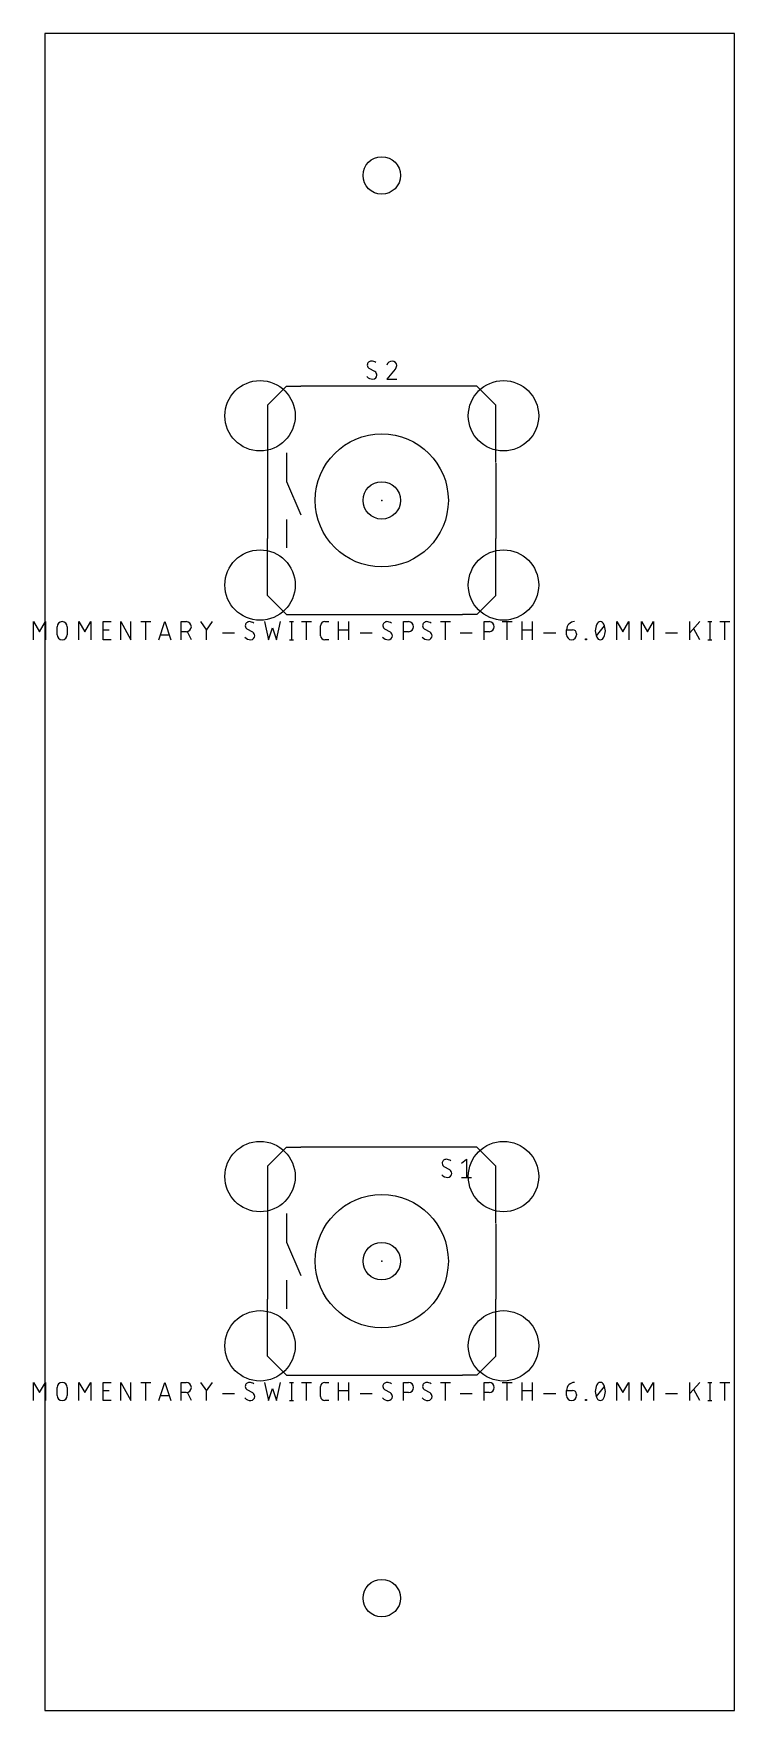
# Model space of a CAD drawing. Extents: x -0.3 to 18.4, y 0 to 44.8.
import ezdxf

# ---------------------------------------------------------------- set-up
doc = ezdxf.new("R2010")
doc.units = 0
for name, color, linetype in [('17', 110, 'CONTINUOUS'), ('20', 31, 'CONTINUOUS'), ('21', 253, 'CONTINUOUS'), ('23', 53, 'CONTINUOUS'), ('25', 253, 'CONTINUOUS'), ('27', 253, 'CONTINUOUS'), ('51', 253, 'CONTINUOUS')]:
    doc.layers.add(name, color=color, linetype=linetype)

# ---------------------------------------------------------------- blocks, each defined once
blk = doc.blocks.new('ROUNDP')
blk.add_circle((0, 0), 0.5)

msp = doc.modelspace()

# ---------------------------------------------------------------- linework, layer by layer
at = {"layer": '20'}
for p, q in [((18.42, 44.79), (0, 44.79)), ((0, 44.79), (0, 0)), ((18.42, 0), (18.42, 44.79)), ((0, 0), (18.42, 0))]:
    msp.add_line(p, q, dxfattribs=at)
for centre in [(9, 41), (9, 32.32), (9, 12), (9, 3)]:
    msp.add_circle(centre, 0.5, dxfattribs=at)
at = {"layer": '21'}
for p, q in [((11.159, 35.368), (6.841, 35.368)), ((5.952, 33.348), (5.952, 31.304)), ((12.048, 33.318), (12.048, 31.304)), ((6.841, 29.272), (11.159, 29.272)), ((11.159, 15.048), (6.841, 15.048)), ((5.952, 13.028), (5.952, 10.984)), ((12.048, 12.998), (12.048, 10.984)), ((6.841, 8.952), (11.159, 8.952))]:
    msp.add_line(p, q, dxfattribs=at)
for centre in [(9, 32.32), (9, 12)]:
    msp.add_circle(centre, 1.778, dxfattribs=at)
at = {"layer": '23'}
for p in [(9, 32.32), (9, 12)]:
    msp.add_point(p, dxfattribs=at)
at = {"layer": '25'}
for p, q in [((8.8153, 35.7596), (8.6678, 35.84)), ((9.359, 35.8266), (9.1311, 35.5585)), ((9.1311, 35.5585), (9.3992, 35.5585)), ((10.8153, 14.4396), (10.6678, 14.52)), ((11.1311, 14.6139), (11.2652, 14.7211)), ((11.2652, 14.7211), (11.2652, 14.2385)), ((11.1311, 14.2385), (11.3992, 14.2385))]:
    msp.add_line(p, q, dxfattribs=at)
for centre, radius, start, end in [((8.7214, 35.9339), 0.1072, 89.9983, 180), ((8.7231, 35.9339), 0.1089, 179.9994, 239.4907), ((8.7214, 35.84), 0.2011, 53.1301, 89.9982), ((9.2786, 35.8861), 0.155, 90.0003, 162.0552), ((9.2786, 35.9204), 0.1207, 0, 90), ((9.2696, 35.9204), 0.1296, 313.6035, 359.9998), ((8.7616, 35.7851), 0.2266, 224.7621, 269.9996), ((8.7616, 35.6657), 0.1072, 270, 0), ((8.76, 35.6657), 0.1089, 0.0002, 59.49), ((10.7214, 14.6139), 0.1072, 89.9983, 180), ((10.7231, 14.6139), 0.1089, 179.9994, 239.4907), ((10.7214, 14.52), 0.2011, 53.1301, 89.9982), ((10.7616, 14.3457), 0.1072, 270, 0), ((10.76, 14.3457), 0.1089, 0.0002, 59.49), ((10.7616, 14.4651), 0.2266, 224.7621, 269.9996)]:
    msp.add_arc(centre, radius, start, end, dxfattribs=at)
at = {"layer": '27'}
for p, q in [((-0.3006, 28.5989), (-0.3006, 29.0815)), ((-0.3006, 29.0815), (-0.1397, 28.8134)), ((-0.1397, 28.8134), (0.0212, 29.0815)), ((0.0212, 29.0815), (0.0212, 28.5989)), ((0.3298, 28.733), (0.3298, 28.9474)), ((0.5979, 28.9474), (0.5979, 28.733)), ((0.9065, 28.5989), (0.9065, 29.0815)), ((0.9065, 29.0815), (1.0673, 28.8134)), ((1.0673, 28.8134), (1.2282, 29.0815)), ((1.2282, 29.0815), (1.2282, 28.5989)), ((1.557, 28.5989), (1.557, 29.0815)), ((1.557, 29.0815), (1.7715, 29.0815)), ((1.557, 28.867), (1.7179, 28.867)), ((2.0305, 28.5989), (2.0305, 29.0815)), ((2.0305, 29.0815), (2.2986, 28.5989)), ((2.2986, 28.5989), (2.2986, 29.0815)), ((2.5609, 29.0815), (2.829, 29.0815)), ((2.6949, 28.5989), (2.6949, 29.0815)), ((3.0461, 28.5989), (3.207, 29.0815)), ((3.3277, 28.7196), (3.0863, 28.7196)), ((3.207, 29.0815), (3.3679, 28.5989)), ((3.6462, 28.5989), (3.6462, 29.0815)), ((3.6462, 29.0815), (3.7803, 29.0815)), ((3.7803, 28.8134), (3.6462, 28.8134)), ((3.9144, 28.5989), (3.8071, 28.8134)), ((4.1617, 29.0815), (4.3226, 28.8536)), ((4.3226, 28.8536), (4.4834, 29.0815)), ((4.3226, 28.5989), (4.3226, 28.8536)), ((4.7469, 28.7866), (5.0686, 28.7866)), ((5.5551, 28.8), (5.4077, 28.8804)), ((5.8637, 29.0815), (5.971, 28.5989)), ((5.971, 28.5989), (6.0782, 28.9206)), ((6.0782, 28.9206), (6.1854, 28.5989)), ((6.1854, 28.5989), (6.2927, 29.0815)), ((6.5366, 29.0815), (6.6439, 29.0815)), ((6.5903, 29.0815), (6.5903, 28.5989)), ((6.8585, 29.0815), (7.1267, 29.0815)), ((6.9926, 28.5989), (6.9926, 29.0815)), ((7.3677, 28.7061), (7.3677, 28.9743)), ((7.475, 29.0815), (7.5822, 29.0815)), ((7.8461, 28.5989), (7.8461, 29.0815)), ((7.8461, 28.867), (8.1142, 28.867)), ((8.1142, 29.0815), (8.1142, 28.5989)), ((8.4228, 28.7866), (8.7445, 28.7866)), ((9.231, 28.8), (9.0835, 28.8804)), ((9.5798, 28.5989), (9.5798, 29.0815)), ((9.5798, 29.0815), (9.7139, 29.0815)), ((9.7139, 28.8134), (9.5798, 28.8134)), ((10.2917, 28.8), (10.1442, 28.8804)), ((10.571, 29.0815), (10.8391, 29.0815)), ((10.705, 28.5989), (10.705, 29.0815)), ((11.0928, 28.7866), (11.4145, 28.7866)), ((11.7378, 28.5989), (11.7378, 29.0815)), ((11.7378, 29.0815), (11.8718, 29.0815)), ((11.8718, 28.8134), (11.7378, 28.8134)), ((12.2169, 29.0815), (12.485, 29.0815)), ((12.3509, 28.5989), (12.3509, 29.0815)), ((12.7472, 28.5989), (12.7472, 29.0815)), ((12.7472, 28.867), (13.0153, 28.867)), ((13.0153, 29.0815), (13.0153, 28.5989)), ((13.3239, 28.7866), (13.6457, 28.7866)), ((13.936, 28.867), (14.0968, 28.867)), ((13.936, 28.733), (13.936, 28.867)), ((14.2041, 28.7598), (14.2041, 28.733)), ((14.7309, 28.7061), (14.9453, 28.9743)), ((15.2807, 28.5989), (15.2807, 29.0815)), ((15.2807, 29.0815), (15.4416, 28.8134)), ((15.4416, 28.8134), (15.6025, 29.0815)), ((15.6025, 29.0815), (15.6025, 28.5989)), ((15.9391, 28.5989), (15.9391, 29.0815)), ((15.9391, 29.0815), (16.1, 28.8134)), ((16.1, 28.8134), (16.2608, 29.0815)), ((16.2608, 29.0815), (16.2608, 28.5989)), ((16.5792, 28.7866), (16.9009, 28.7866)), ((17.2241, 28.5989), (17.2241, 29.0815)), ((17.4922, 29.0815), (17.2241, 28.7866)), ((17.4922, 28.5989), (17.3314, 28.8938)), ((17.7105, 29.0815), (17.8178, 29.0815)), ((17.7642, 29.0815), (17.7642, 28.5989)), ((18.0324, 29.0815), (18.3006, 29.0815)), ((18.1665, 28.5989), (18.1665, 29.0815)), ((1.7715, 28.5989), (1.557, 28.5989)), ((6.5366, 28.5989), (6.6439, 28.5989)), ((7.5822, 28.5989), (7.475, 28.5989)), ((14.4406, 28.5989), (14.4406, 28.6257)), ((14.4406, 28.6257), (14.4675, 28.6257)), ((14.4675, 28.5989), (14.4406, 28.5989)), ((14.4675, 28.6257), (14.4675, 28.5989)), ((17.7105, 28.5989), (17.8178, 28.5989)), ((-0.3006, 8.2789), (-0.3006, 8.7615)), ((-0.3006, 8.7615), (-0.1397, 8.4934)), ((-0.1397, 8.4934), (0.0212, 8.7615)), ((0.0212, 8.7615), (0.0212, 8.2789)), ((0.3298, 8.413), (0.3298, 8.6274)), ((0.5979, 8.6274), (0.5979, 8.413)), ((0.9065, 8.2789), (0.9065, 8.7615)), ((0.9065, 8.7615), (1.0673, 8.4934)), ((1.0673, 8.4934), (1.2282, 8.7615)), ((1.2282, 8.7615), (1.2282, 8.2789)), ((1.557, 8.2789), (1.557, 8.7615)), ((1.557, 8.7615), (1.7715, 8.7615)), ((1.557, 8.547), (1.7179, 8.547)), ((2.0305, 8.2789), (2.0305, 8.7615)), ((2.0305, 8.7615), (2.2986, 8.2789)), ((2.2986, 8.2789), (2.2986, 8.7615)), ((2.5609, 8.7615), (2.829, 8.7615)), ((2.6949, 8.2789), (2.6949, 8.7615)), ((3.0461, 8.2789), (3.207, 8.7615)), ((3.207, 8.7615), (3.3679, 8.2789)), ((3.6462, 8.2789), (3.6462, 8.7615)), ((3.6462, 8.7615), (3.7803, 8.7615)), ((4.1617, 8.7615), (4.3226, 8.5336)), ((4.3226, 8.5336), (4.4834, 8.7615)), ((4.3226, 8.2789), (4.3226, 8.5336)), ((5.5551, 8.48), (5.4077, 8.5604)), ((5.8637, 8.7615), (5.971, 8.2789)), ((5.971, 8.2789), (6.0782, 8.6006)), ((6.0782, 8.6006), (6.1854, 8.2789)), ((6.1854, 8.2789), (6.2927, 8.7615)), ((6.5366, 8.7615), (6.6439, 8.7615)), ((6.5903, 8.7615), (6.5903, 8.2789)), ((6.8585, 8.7615), (7.1267, 8.7615)), ((6.9926, 8.2789), (6.9926, 8.7615)), ((7.3677, 8.3861), (7.3677, 8.6543)), ((7.475, 8.7615), (7.5822, 8.7615)), ((7.8461, 8.2789), (7.8461, 8.7615)), ((7.8461, 8.547), (8.1142, 8.547)), ((8.1142, 8.7615), (8.1142, 8.2789)), ((9.231, 8.48), (9.0835, 8.5604)), ((9.5798, 8.2789), (9.5798, 8.7615)), ((9.5798, 8.7615), (9.7139, 8.7615)), ((10.2917, 8.48), (10.1442, 8.5604)), ((10.571, 8.7615), (10.8391, 8.7615)), ((10.705, 8.2789), (10.705, 8.7615)), ((11.7378, 8.2789), (11.7378, 8.7615)), ((11.7378, 8.7615), (11.8718, 8.7615)), ((12.2169, 8.7615), (12.485, 8.7615)), ((12.3509, 8.2789), (12.3509, 8.7615)), ((12.7472, 8.2789), (12.7472, 8.7615)), ((12.7472, 8.547), (13.0153, 8.547)), ((13.0153, 8.7615), (13.0153, 8.2789)), ((13.936, 8.547), (14.0968, 8.547)), ((13.936, 8.413), (13.936, 8.547)), ((14.7309, 8.3861), (14.9453, 8.6543)), ((15.2807, 8.2789), (15.2807, 8.7615)), ((15.2807, 8.7615), (15.4416, 8.4934)), ((15.4416, 8.4934), (15.6025, 8.7615)), ((15.6025, 8.7615), (15.6025, 8.2789)), ((15.9391, 8.2789), (15.9391, 8.7615)), ((15.9391, 8.7615), (16.1, 8.4934)), ((16.1, 8.4934), (16.2608, 8.7615)), ((16.2608, 8.7615), (16.2608, 8.2789)), ((17.2241, 8.2789), (17.2241, 8.7615)), ((17.4922, 8.7615), (17.2241, 8.4666)), ((17.4922, 8.2789), (17.3314, 8.5738)), ((17.7105, 8.7615), (17.8178, 8.7615)), ((17.7642, 8.7615), (17.7642, 8.2789)), ((18.0324, 8.7615), (18.3006, 8.7615)), ((18.1665, 8.2789), (18.1665, 8.7615)), ((1.7715, 8.2789), (1.557, 8.2789)), ((3.3277, 8.3995), (3.0863, 8.3995)), ((3.7803, 8.4934), (3.6462, 8.4934)), ((3.9144, 8.2789), (3.8071, 8.4934)), ((4.7469, 8.4666), (5.0686, 8.4666)), ((6.5366, 8.2789), (6.6439, 8.2789)), ((7.5822, 8.2789), (7.475, 8.2789)), ((8.4228, 8.4666), (8.7445, 8.4666)), ((9.7139, 8.4934), (9.5798, 8.4934)), ((11.0928, 8.4666), (11.4145, 8.4666)), ((11.8718, 8.4934), (11.7378, 8.4934)), ((13.3239, 8.4666), (13.6457, 8.4666)), ((14.2041, 8.4398), (14.2041, 8.413)), ((14.4406, 8.2789), (14.4406, 8.3057)), ((14.4406, 8.3057), (14.4675, 8.3057)), ((14.4675, 8.2789), (14.4406, 8.2789)), ((14.4675, 8.3057), (14.4675, 8.2789)), ((16.5792, 8.4666), (16.9009, 8.4666)), ((17.7105, 8.2789), (17.8178, 8.2789))]:
    msp.add_line(p, q, dxfattribs=at)
for centre, radius, start, end in [((0.4638, 28.9474), 0.1341, 0, 180), ((0.4638, 28.733), 0.1341, 180, 0), ((3.7803, 28.9474), 0.1341, 270, 90), ((5.5015, 28.8255), 0.2266, 224.7621, 269.9996), ((5.4613, 28.9743), 0.1072, 89.9983, 180), ((5.463, 28.9743), 0.1089, 179.9994, 239.4907), ((5.4613, 28.8804), 0.2011, 53.1301, 89.9982), ((5.5015, 28.7061), 0.1072, 270, 0), ((5.4998, 28.7061), 0.1089, 0.0002, 59.49), ((7.475, 28.9743), 0.1072, 90.0017, 180), ((7.475, 28.7061), 0.1072, 180, 270), ((9.1774, 28.8255), 0.2266, 224.7621, 269.9996), ((9.1388, 28.9743), 0.1089, 179.9994, 239.4907), ((9.1372, 28.9743), 0.1072, 89.9983, 180), ((9.1372, 28.8804), 0.2011, 53.1301, 89.9982), ((9.1774, 28.7061), 0.1072, 270, 0), ((9.1757, 28.7061), 0.1089, 0.0002, 59.49), ((9.7139, 28.9474), 0.1341, 270, 90), ((10.2381, 28.8255), 0.2266, 224.7621, 269.9996), ((10.1995, 28.9743), 0.1089, 179.9994, 239.4907), ((10.1979, 28.9743), 0.1072, 89.9983, 180), ((10.1979, 28.8804), 0.2011, 53.1301, 89.9982), ((10.2381, 28.7061), 0.1072, 270, 0), ((10.2364, 28.7061), 0.1089, 0.0002, 59.49), ((11.8718, 28.9474), 0.1341, 270, 90), ((14.1504, 28.867), 0.2145, 90.0008, 180), ((14.07, 28.733), 0.1341, 180, 0), ((14.0968, 28.7598), 0.1072, 0, 90), ((15.1017, 28.8402), 0.3977, 154.0111, 180.0003), ((15.1018, 28.8402), 0.3977, 180, 205.9882), ((14.8381, 28.9823), 0.0992, 90.0003, 161.0762), ((14.8381, 28.6981), 0.0992, 198.926, 270.0001), ((14.8381, 28.9823), 0.0992, 18.9253, 90.0001), ((14.8381, 28.6981), 0.0992, 269.9995, 341.0726), ((14.5744, 28.8402), 0.3977, 334.0119, 359.9999), ((14.5745, 28.8402), 0.3977, 359.9998, 25.9888), ((0.4638, 8.6274), 0.1341, 0, 180), ((3.7803, 8.6274), 0.1341, 270, 90), ((5.4613, 8.6543), 0.1072, 89.9983, 180), ((5.463, 8.6543), 0.1089, 179.9994, 239.4907), ((5.4613, 8.5604), 0.2011, 53.1301, 89.9982), ((7.475, 8.6543), 0.1072, 90.0017, 180), ((9.1388, 8.6543), 0.1089, 179.9994, 239.4907), ((9.1372, 8.6543), 0.1072, 89.9983, 180), ((9.1372, 8.5604), 0.2011, 53.1301, 89.9982), ((9.7139, 8.6274), 0.1341, 270, 90), ((10.1995, 8.6543), 0.1089, 179.9994, 239.4907), ((10.1979, 8.6543), 0.1072, 89.9983, 180), ((10.1979, 8.5604), 0.2011, 53.1301, 89.9982), ((11.8718, 8.6274), 0.1341, 270, 90), ((14.1504, 8.547), 0.2145, 90.0008, 180), ((14.0968, 8.4398), 0.1072, 0, 90), ((15.1017, 8.5202), 0.3977, 154.0111, 180.0003), ((15.1018, 8.5202), 0.3977, 180, 205.9882), ((14.8381, 8.6623), 0.0992, 90.0003, 161.0762), ((14.8381, 8.6623), 0.0992, 18.9253, 90.0001), ((14.5744, 8.5202), 0.3977, 334.0119, 359.9999), ((14.5745, 8.5202), 0.3977, 359.9998, 25.9888), ((0.4638, 8.413), 0.1341, 180, 0), ((5.5015, 8.5055), 0.2266, 224.7621, 269.9996), ((5.5015, 8.3861), 0.1072, 270, 0), ((5.4998, 8.3861), 0.1089, 0.0002, 59.49), ((7.475, 8.3861), 0.1072, 180, 270), ((9.1774, 8.5055), 0.2266, 224.7621, 269.9996), ((9.1774, 8.3861), 0.1072, 270, 0), ((9.1757, 8.3861), 0.1089, 0.0002, 59.49), ((10.2381, 8.5055), 0.2266, 224.7621, 269.9996), ((10.2381, 8.3861), 0.1072, 270, 0), ((10.2364, 8.3861), 0.1089, 0.0002, 59.49), ((14.07, 8.413), 0.1341, 180, 0), ((14.8381, 8.3781), 0.0992, 198.926, 270.0001), ((14.8381, 8.3781), 0.0992, 269.9995, 341.0726)]:
    msp.add_arc(centre, radius, start, end, dxfattribs=at)
at = {"layer": '51'}
for p, q in [((6.46, 35.368), (5.952, 34.86)), ((6.46, 35.368), (6.841, 35.368)), ((11.54, 35.368), (11.159, 35.368)), ((12.048, 34.86), (11.54, 35.368)), ((5.952, 34.86), (5.952, 33.336)), ((12.048, 33.336), (12.048, 34.86)), ((6.46, 33.59), (6.46, 32.828)), ((6.46, 32.828), (6.841, 31.939)), ((6.46, 31.812), (6.46, 31.05)), ((5.952, 29.78), (5.952, 31.304)), ((12.048, 29.78), (12.048, 31.304)), ((6.46, 29.272), (5.952, 29.78)), ((11.54, 29.272), (12.048, 29.78)), ((6.46, 29.272), (6.841, 29.272)), ((11.54, 29.272), (11.159, 29.272)), ((6.46, 15.048), (5.952, 14.54)), ((6.46, 15.048), (6.841, 15.048)), ((11.54, 15.048), (11.159, 15.048)), ((12.048, 14.54), (11.54, 15.048)), ((5.952, 14.54), (5.952, 13.016)), ((12.048, 13.016), (12.048, 14.54)), ((6.46, 13.27), (6.46, 12.508)), ((6.46, 12.508), (6.841, 11.619)), ((6.46, 11.492), (6.46, 10.73)), ((5.952, 9.46), (5.952, 10.984)), ((12.048, 9.46), (12.048, 10.984)), ((6.46, 8.952), (5.952, 9.46)), ((11.54, 8.952), (12.048, 9.46)), ((6.46, 8.952), (6.841, 8.952)), ((11.54, 8.952), (11.159, 8.952))]:
    msp.add_line(p, q, dxfattribs=at)

# ---------------------------------------------------------------- block references
at = {"layer": '17', "xscale": 1.8796, "yscale": 1.8796}
for p in [(5.7488, 34.5806), (5.7488, 34.5806), (12.2512, 34.5806), (12.2512, 34.5806), (5.7488, 30.0594), (5.7488, 30.0594), (12.2512, 30.0594), (12.2512, 30.0594), (5.7488, 14.2606), (5.7488, 14.2606), (12.2512, 14.2606), (12.2512, 14.2606), (5.7488, 9.7394), (5.7488, 9.7394), (12.2512, 9.7394), (12.2512, 9.7394)]:
    msp.add_blockref('ROUNDP', p, dxfattribs=at)

doc.saveas('drawing.dxf')
